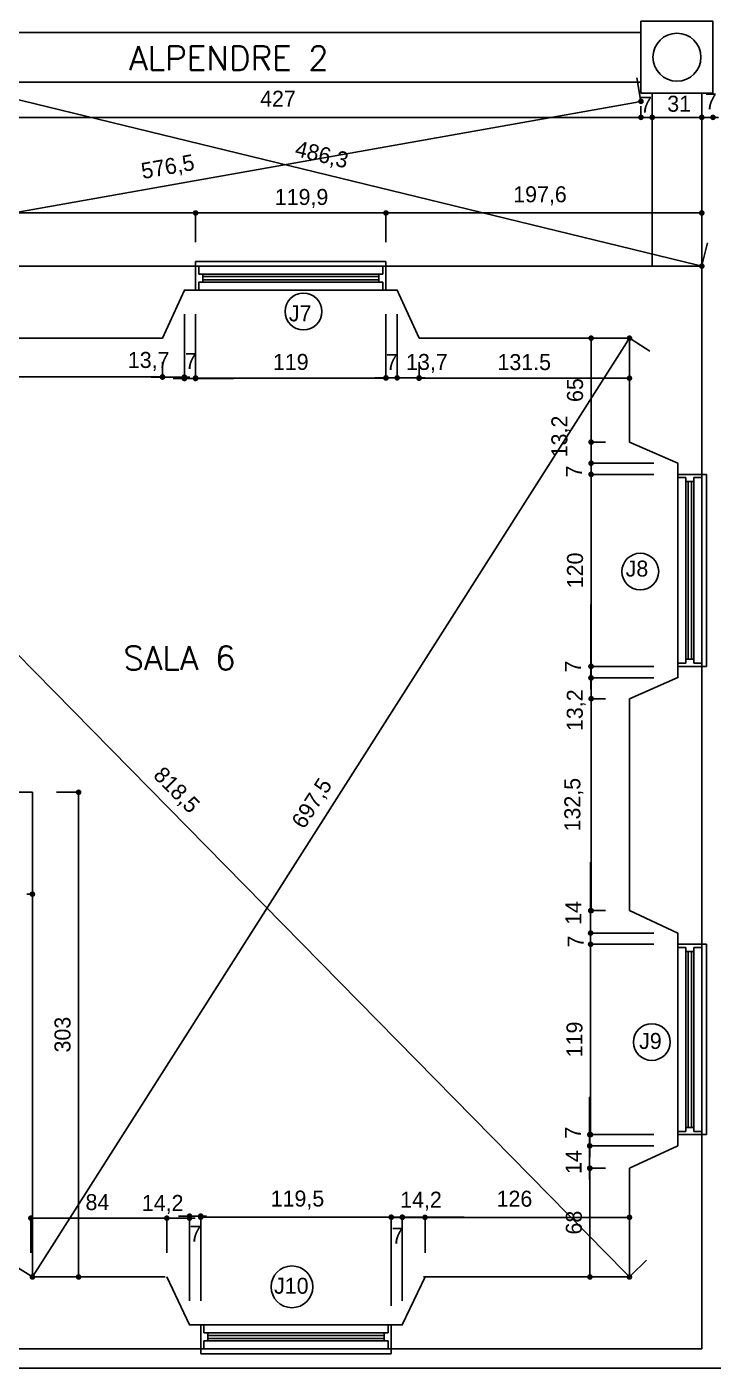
# Model space of a CAD drawing. Extents: x -1098 to 3016, y -832 to 644.
# Drawn here: x 2615.4 to 2701.6, y 141.3 to 309 of the extents above; entities that cross this region are included whole.
import ezdxf

# ---------------------------------------------------------------- set-up
doc = ezdxf.new("R2010")
doc.units = 0
doc.header["$MEASUREMENT"] = 0
doc.layers.get('0').update_dxf_attribs({"linetype": 'CONTINUOUS'})
doc.layers.get('DEFPOINTS').update_dxf_attribs({"linetype": 'CONTINUOUS'})
for name, color, linetype in [('COTAS', 1, 'CONTINUOUS'), ('COTAS_INTERNAS', 1, 'CONTINUOUS'), ('ESQUADRIAS', 2, 'CONTINUOUS'), ('PAREDES', 7, 'CONTINUOUS'), ('TEXTO', 3, 'CONTINUOUS'), ('VARANDA', 1, 'CONTINUOUS')]:
    doc.layers.add(name, color=color, linetype=linetype)
doc.styles.add('ROMANS', font='romans')
doc.dimstyles.new('ISO-25', dxfattribs={"dimtxt": 10, "dimasz": 3.5, "dimexe": 1.25, "dimexo": 15, "dimgap": 5, "dimtad": 1, "dimdec": 1, "dimtxsty": 'STANDARD', "dimblk": 'DOT', "dimcen": 2.5, "dimclrd": 1, "dimclre": 1, "dimclrt": 2, "dimazin": 3, "dimtfac": 1, "dimtdec": 1, "dimtmove": 0, "dimatfit": 3})

# ---------------------------------------------------------------- blocks, each defined once
blk = doc.blocks.new('_DOT')
at = {"color": 0, "linetype": 'BYBLOCK'}
blk.add_line((-0.5, 0), (-1, 0), dxfattribs=at)
at = {"color": 0, "linetype": 'BYBLOCK', "const_width": 0.5}
blk.add_lwpolyline([(-0.25, 0, 1), (0.25, 0, 1)], format="xyb", close=True, dxfattribs=at)
blk = doc.blocks.new('*D118')
at = {"color": 1, "linetype": 'BYBLOCK'}
for p, q in [((2619.15, 213.34), (2622.17, 213.34)), ((2621.92, 153.44), (2621.92, 212.64)), ((2619.15, 152.74), (2622.17, 152.74))]:
    blk.add_line(p, q, dxfattribs=at)
at = {"layer": 'DEFPOINTS', "color": 0, "linetype": 'BYBLOCK'}
for p in [(2616.15, 213.34), (2621.92, 213.34), (2616.15, 152.74)]:
    blk.add_point(p, dxfattribs=at)
at = {"color": 1, "linetype": 'BYBLOCK', "xscale": 0.7000000000000001, "yscale": 0.7000000000000001, "zscale": 0.7000000000000001}
for p, rotation in [((2621.92, 213.34), 90), ((2621.92, 152.74), 270)]:
    blk.add_blockref('_DOT', p, dxfattribs=dict(at, rotation=rotation))
at = {"color": 2, "linetype": 'BYBLOCK', "insert": (2619.92, 183.04), "char_height": 2, "attachment_point": 5, "rotation": 90}
blk.add_mtext('303', dxfattribs=at)
blk = doc.blocks.new('*D123')
at = {"color": 1, "linetype": 'BYBLOCK'}
for p, q in [((2702.82, 194.34), (2734.23, 194.34)), ((2733.98, 171.24), (2733.98, 193.64)), ((2702.82, 170.54), (2734.23, 170.54))]:
    blk.add_line(p, q, dxfattribs=at)
at = {"layer": 'DEFPOINTS', "color": 0, "linetype": 'BYBLOCK'}
for p in [(2699.82, 194.34), (2733.98, 194.34), (2699.82, 170.54)]:
    blk.add_point(p, dxfattribs=at)
at = {"color": 1, "linetype": 'BYBLOCK', "xscale": 0.7000000000000001, "yscale": 0.7000000000000001, "zscale": 0.7000000000000001}
for p, rotation in [((2733.98, 194.34), 90), ((2733.98, 170.54), 270)]:
    blk.add_blockref('_DOT', p, dxfattribs=dict(at, rotation=rotation))
at = {"color": 2, "linetype": 'BYBLOCK', "insert": (2731.98, 182.44), "char_height": 2, "attachment_point": 5, "rotation": 90}
blk.add_mtext('119', dxfattribs=at)
blk = doc.blocks.new('*D124')
at = {"color": 1, "linetype": 'BYBLOCK'}
for p, q in [((2687.78, 166.34), (2685.59, 166.34)), ((2685.84, 153.44), (2685.84, 165.64)), ((2687.78, 152.74), (2685.59, 152.74))]:
    blk.add_line(p, q, dxfattribs=at)
at = {"layer": 'DEFPOINTS', "color": 0, "linetype": 'BYBLOCK'}
for p in [(2685.84, 166.34), (2690.78, 166.34), (2690.78, 152.74)]:
    blk.add_point(p, dxfattribs=at)
at = {"color": 1, "linetype": 'BYBLOCK', "xscale": 0.7000000000000001, "yscale": 0.7000000000000001, "zscale": 0.7000000000000001}
for p, rotation in [((2685.84, 166.34), 90), ((2685.84, 152.74), 270)]:
    blk.add_blockref('_DOT', p, dxfattribs=dict(at, rotation=rotation))
at = {"color": 2, "linetype": 'BYBLOCK', "insert": (2683.84, 159.54), "char_height": 2, "attachment_point": 5, "rotation": 90}
blk.add_mtext('68', dxfattribs=at)
blk = doc.blocks.new('*D125')
at = {"color": 1, "linetype": 'BYBLOCK'}
for p, q in [((2693.82, 194.34), (2685.67, 194.34)), ((2685.92, 171.24), (2685.92, 193.64)), ((2693.82, 170.54), (2685.67, 170.54))]:
    blk.add_line(p, q, dxfattribs=at)
at = {"layer": 'DEFPOINTS', "color": 0, "linetype": 'BYBLOCK'}
for p in [(2685.92, 194.34), (2696.82, 194.34), (2696.82, 170.54)]:
    blk.add_point(p, dxfattribs=at)
at = {"color": 1, "linetype": 'BYBLOCK', "xscale": 0.7000000000000001, "yscale": 0.7000000000000001, "zscale": 0.7000000000000001}
for p, rotation in [((2685.92, 194.34), 90), ((2685.92, 170.54), 270)]:
    blk.add_blockref('_DOT', p, dxfattribs=dict(at, rotation=rotation))
at = {"color": 2, "linetype": 'BYBLOCK', "insert": (2683.92, 182.44), "char_height": 2, "attachment_point": 5, "rotation": 90}
blk.add_mtext('119', dxfattribs=at)
blk = doc.blocks.new('*D130')
at = {"color": 1, "linetype": 'BYBLOCK'}
for p, q in [((2636.54, 273.12), (2636.54, 264.88)), ((2660.34, 273.12), (2660.34, 264.88)), ((2637.24, 265.13), (2659.64, 265.13))]:
    blk.add_line(p, q, dxfattribs=at)
at = {"layer": 'DEFPOINTS', "color": 0, "linetype": 'BYBLOCK'}
for p in [(2636.54, 276.12), (2660.34, 276.12), (2660.34, 265.13)]:
    blk.add_point(p, dxfattribs=at)
at = {"color": 1, "linetype": 'BYBLOCK', "xscale": 0.7000000000000001, "yscale": 0.7000000000000001, "zscale": 0.7000000000000001, "rotation": 180}
blk.add_blockref('_DOT', (2636.54, 265.13), dxfattribs=at)
at = {"color": 1, "linetype": 'BYBLOCK', "xscale": 0.7000000000000001, "yscale": 0.7000000000000001, "zscale": 0.7000000000000001}
blk.add_blockref('_DOT', (2660.34, 265.13), dxfattribs=at)
at = {"color": 2, "linetype": 'BYBLOCK', "insert": (2648.44, 267.13), "char_height": 2, "attachment_point": 5}
blk.add_mtext('119', dxfattribs=at)
blk = doc.blocks.new('*D131')
at = {"color": 1, "linetype": 'BYBLOCK'}
for p, q in [((2664.48, 267.12), (2664.48, 264.86)), ((2690.78, 267.12), (2690.78, 264.86)), ((2665.18, 265.11), (2690.08, 265.11))]:
    blk.add_line(p, q, dxfattribs=at)
at = {"layer": 'DEFPOINTS', "color": 0, "linetype": 'BYBLOCK'}
for p in [(2664.48, 270.12), (2690.78, 270.12), (2690.78, 265.11)]:
    blk.add_point(p, dxfattribs=at)
at = {"color": 1, "linetype": 'BYBLOCK', "xscale": 0.7000000000000001, "yscale": 0.7000000000000001, "zscale": 0.7000000000000001, "rotation": 180}
blk.add_blockref('_DOT', (2664.48, 265.11), dxfattribs=at)
at = {"color": 1, "linetype": 'BYBLOCK', "xscale": 0.7000000000000001, "yscale": 0.7000000000000001, "zscale": 0.7000000000000001}
blk.add_blockref('_DOT', (2690.78, 265.11), dxfattribs=at)
at = {"color": 2, "linetype": 'BYBLOCK', "insert": (2677.63, 267.11), "char_height": 2, "attachment_point": 5}
blk.add_mtext('131.5', dxfattribs=at)

msp = doc.modelspace()

# ---------------------------------------------------------------- linework, layer by layer
at = {"layer": 'COTAS', "color": 1}
for p, q in [((2606.004, 301.974), (2699.143, 279.285)), ((2691.698, 302.673), (2692.18, 299.965)), ((2577.013, 279.242), (2691.534, 299.597)), ((2692.223, 299.14), (2692.223, 297.469)), ((2606.023, 297.719), (2691.523, 297.719)), ((2691.523, 297.719), (2690.823, 297.719)), ((2692.223, 297.74), (2692.223, 297.469)), ((2692.223, 297.719), (2693.623, 297.719)), ((2693.623, 297.74), (2693.623, 297.469)), ((2693.623, 297.74), (2693.623, 297.469)), ((2694.323, 297.719), (2699.123, 297.719)), ((2694.323, 297.719), (2698.357, 297.719)), ((2699.123, 297.719), (2698.423, 297.719)), ((2699.823, 297.74), (2699.823, 297.469)), ((2699.823, 297.74), (2699.823, 297.469)), ((2699.823, 297.719), (2701.223, 297.719)), ((2701.223, 297.74), (2701.223, 297.469)), ((2577.023, 285.768), (2635.843, 285.768)), ((2636.543, 282.12), (2636.543, 286.018)), ((2636.543, 282.12), (2636.543, 286.018)), ((2637.243, 285.768), (2659.643, 285.768)), ((2660.343, 282.12), (2660.343, 286.018)), ((2660.343, 282.12), (2660.343, 286.018)), ((2661.043, 285.768), (2699.123, 285.768)), ((2699.823, 282.12), (2699.823, 286.018)), ((2700.533, 282.034), (2699.883, 279.363)), ((2616.146, 198.44), (2616.146, 200.855))]:
    msp.add_line(p, q, dxfattribs=at)
at = {"layer": 'COTAS_INTERNAS', "color": 1}
for p, q in [((2635.143, 273.12), (2635.143, 265)), ((2635.143, 273.12), (2635.143, 264.823)), ((2636.543, 273.12), (2636.543, 264.823)), ((2660.343, 273.12), (2660.343, 264.904)), ((2661.743, 273.12), (2661.743, 264.904)), ((2661.743, 273.12), (2661.743, 264.904)), ((2687.783, 270.12), (2685.737, 270.12)), ((2575.914, 269.62), (2690.293, 153.239)), ((2690.408, 269.529), (2616.522, 153.33)), ((2685.987, 257.82), (2685.987, 269.42)), ((2693.315, 268.51), (2690.994, 269.986)), ((2632.403, 267.12), (2632.403, 265.028)), ((2632.403, 267.12), (2632.403, 265)), ((2664.483, 267.12), (2664.483, 264.904)), ((2576.123, 265.278), (2631.703, 265.278)), ((2631.703, 265.25), (2631.003, 265.25)), ((2632.403, 265.25), (2635.143, 265.25)), ((2634.443, 265.073), (2633.743, 265.073)), ((2635.143, 265.073), (2636.543, 265.073)), ((2637.243, 265.073), (2641.277, 265.073)), ((2659.643, 265.154), (2658.943, 265.154)), ((2660.343, 265.154), (2661.743, 265.154)), ((2661.043, 265.154), (2660.343, 265.154)), ((2661.743, 265.154), (2664.483, 265.154)), ((2685.987, 257.82), (2685.987, 266.186)), ((2685.987, 255.18), (2685.987, 259.213)), ((2687.783, 257.12), (2685.737, 257.12)), ((2687.783, 257.12), (2685.737, 257.12)), ((2685.987, 254.48), (2685.987, 257.12)), ((2693.823, 254.48), (2685.737, 254.48)), ((2693.823, 254.48), (2685.737, 254.48)), ((2685.987, 253.08), (2685.987, 254.48)), ((2685.987, 253.78), (2685.987, 253.08)), ((2693.823, 253.08), (2685.737, 253.08)), ((2693.823, 253.08), (2685.737, 253.08)), ((2685.987, 229.78), (2685.987, 252.38)), ((2685.987, 252.38), (2685.987, 251.68)), ((2685.963, 229.78), (2685.963, 236.813)), ((2685.993, 228.34), (2685.993, 233.706)), ((2685.987, 229.43), (2685.987, 229.78)), ((2693.823, 229.08), (2685.713, 229.08)), ((2693.823, 229.08), (2685.737, 229.08)), ((2685.963, 227.64), (2685.963, 229.08)), ((2693.823, 227.64), (2685.713, 227.64)), ((2693.823, 227.64), (2685.743, 227.64)), ((2685.963, 226.94), (2685.963, 226.24)), ((2685.993, 225.04), (2685.993, 227.64)), ((2687.783, 225.04), (2685.743, 225.04)), ((2687.783, 225.04), (2685.743, 225.04)), ((2685.993, 199.24), (2685.993, 224.34)), ((2685.993, 224.34), (2685.993, 223.64)), ((2685.927, 199.24), (2685.927, 204.606)), ((2685.92, 196.44), (2685.92, 200.473)), ((2687.783, 198.54), (2685.677, 198.54)), ((2687.783, 198.54), (2685.743, 198.54)), ((2685.927, 195.74), (2685.927, 198.54)), ((2693.823, 195.74), (2685.67, 195.74)), ((2693.823, 195.74), (2685.677, 195.74)), ((2685.92, 194.34), (2685.92, 195.74)), ((2685.927, 195.04), (2685.927, 194.34)), ((2693.823, 194.34), (2685.67, 194.34)), ((2685.92, 193.64), (2685.92, 192.94)), ((2685.806, 169.84), (2685.806, 175.206)), ((2685.826, 171.24), (2685.826, 175.273)), ((2693.823, 170.54), (2685.576, 170.54)), ((2685.826, 169.14), (2685.826, 170.54)), ((2693.823, 169.14), (2685.556, 169.14)), ((2693.823, 169.14), (2685.576, 169.14)), ((2685.806, 166.34), (2685.806, 169.14)), ((2685.826, 168.44), (2685.826, 167.74)), ((2687.783, 166.34), (2685.556, 166.34)), ((2685.806, 165.64), (2685.806, 164.94)), ((2615.946, 155.74), (2615.946, 160.35)), ((2616.646, 160.1), (2632.246, 160.1)), ((2632.246, 160.1), (2631.546, 160.1)), ((2632.946, 155.74), (2632.946, 160.35)), ((2632.946, 155.74), (2632.946, 160.35)), ((2632.946, 160.1), (2635.786, 160.1)), ((2635.086, 160.35), (2634.386, 160.35)), ((2635.786, 149.74), (2635.786, 160.6)), ((2635.786, 160.35), (2637.186, 160.35)), ((2635.786, 149.74), (2635.786, 160.35)), ((2637.186, 149.74), (2637.186, 160.6)), ((2637.186, 149.74), (2637.186, 160.465)), ((2637.886, 160.215), (2660.305, 160.215)), ((2660.305, 160.215), (2659.605, 160.215)), ((2661.686, 160.196), (2660.986, 160.196)), ((2661.005, 149.131), (2661.005, 160.465)), ((2661.005, 149.74), (2661.005, 160.465)), ((2661.005, 160.215), (2662.386, 160.215)), ((2662.386, 149.74), (2662.386, 160.465)), ((2662.386, 149.74), (2662.386, 160.446)), ((2662.386, 160.196), (2665.226, 160.196)), ((2663.086, 160.215), (2670.12, 160.215)), ((2665.226, 155.74), (2665.226, 160.446)), ((2665.226, 155.74), (2665.226, 160.446)), ((2665.926, 160.196), (2674.293, 160.196)), ((2690.083, 160.196), (2665.926, 160.196)), ((2690.783, 155.74), (2690.783, 160.446)), ((2613.615, 154.349), (2615.935, 152.874)), ((2692.923, 154.843), (2690.962, 152.915))]:
    msp.add_line(p, q, dxfattribs=at)
at = {"layer": 'COTAS_INTERNAS', "color": 1, "const_width": 0.35}
msp.add_lwpolyline([(2685.987, 229.255, 1), (2685.987, 228.905, 1)], format="xyb", close=True, dxfattribs=at)
at = {"layer": 'ESQUADRIAS'}
for points in [[(2636.543, 279.72), (2660.343, 279.72)], [(2636.543, 279.12), (2636.543, 279.72)], [(2636.543, 279.12), (2636.543, 276.12)], [(2636.943, 278.12), (2636.943, 279.12), (2636.543, 279.12)], [(2636.543, 279.12), (2636.543, 276.12), (2636.943, 276.12), (2636.943, 277.12)], [(2659.943, 279.12), (2636.943, 279.12)], [(2659.943, 278.12), (2659.943, 279.12), (2660.343, 279.12)], [(2660.343, 279.12), (2660.343, 276.12), (2659.943, 276.12), (2659.943, 277.12)], [(2660.343, 279.12), (2660.343, 279.72)], [(2660.343, 279.12), (2660.343, 276.12)], [(2636.943, 278.12), (2637.443, 278.12), (2637.443, 277.12), (2636.943, 277.12)], [(2637.343, 278.12), (2659.443, 278.12)], [(2637.343, 277.12), (2659.443, 277.12)], [(2637.443, 277.82), (2659.443, 277.82)], [(2637.443, 277.42), (2659.443, 277.42)], [(2659.943, 278.12), (2659.443, 278.12), (2659.443, 277.12), (2659.943, 277.12)], [(2659.943, 276.12), (2636.943, 276.12)], [(2696.823, 253.08), (2699.823, 253.08), (2699.823, 252.68), (2698.823, 252.68)], [(2697.823, 252.68), (2696.823, 252.68), (2696.823, 253.08)], [(2696.823, 252.68), (2696.823, 229.48)], [(2697.823, 252.68), (2697.823, 252.18), (2698.823, 252.18), (2698.823, 252.68)], [(2697.823, 252.18), (2697.823, 229.98)], [(2698.123, 252.18), (2698.123, 229.98)], [(2698.523, 252.18), (2698.523, 229.98)], [(2698.823, 252.18), (2698.823, 229.98)], [(2699.823, 253.08), (2700.423, 253.08)], [(2699.823, 252.68), (2699.823, 229.48)], [(2700.423, 253.08), (2700.423, 229.08)], [(2697.823, 229.48), (2697.823, 229.98), (2698.823, 229.98), (2698.823, 229.48)], [(2697.823, 229.48), (2696.823, 229.48), (2696.823, 229.08)], [(2696.823, 229.08), (2699.823, 229.08), (2699.823, 229.48), (2698.823, 229.48)], [(2699.823, 229.08), (2700.423, 229.08)], [(2696.823, 194.34), (2699.823, 194.34), (2699.823, 193.94), (2698.823, 193.94)], [(2697.823, 193.94), (2696.823, 193.94), (2696.823, 194.34)], [(2696.823, 193.94), (2696.823, 170.94)], [(2697.823, 193.94), (2697.823, 193.44), (2698.823, 193.44), (2698.823, 193.94)], [(2697.823, 193.54), (2697.823, 171.44)], [(2698.123, 193.44), (2698.123, 171.44)], [(2698.523, 193.44), (2698.523, 171.44)], [(2698.823, 193.54), (2698.823, 171.44)], [(2699.823, 194.34), (2700.423, 194.34)], [(2699.823, 193.94), (2699.823, 170.94)], [(2700.423, 194.34), (2700.423, 170.54)], [(2697.823, 170.94), (2697.823, 171.44), (2698.823, 171.44), (2698.823, 170.94)], [(2696.823, 170.54), (2699.823, 170.54), (2699.823, 170.94), (2698.823, 170.94)], [(2697.823, 170.94), (2696.823, 170.94), (2696.823, 170.54)], [(2699.823, 170.54), (2700.423, 170.54)], [(2637.586, 145.74), (2637.586, 146.74), (2637.186, 146.74)], [(2637.186, 146.74), (2637.186, 143.74), (2637.586, 143.74), (2637.586, 144.74)], [(2660.605, 146.74), (2637.586, 146.74)], [(2660.605, 145.74), (2660.605, 146.74), (2661.005, 146.74)], [(2661.005, 146.74), (2661.005, 143.74), (2660.605, 143.74), (2660.605, 144.74)], [(2637.586, 145.74), (2638.086, 145.74), (2638.086, 144.74), (2637.586, 144.74)], [(2660.186, 145.74), (2638.086, 145.74)], [(2660.105, 145.44), (2638.086, 145.44)], [(2660.105, 145.04), (2638.086, 145.04)], [(2660.186, 144.74), (2638.086, 144.74)], [(2660.605, 145.74), (2660.105, 145.74), (2660.105, 144.74), (2660.605, 144.74)], [(2637.186, 143.74), (2637.186, 143.14)], [(2661.005, 143.14), (2637.186, 143.14)], [(2637.586, 143.74), (2660.605, 143.74)], [(2661.005, 143.74), (2661.005, 143.14)]]:
    msp.add_lwpolyline(points, dxfattribs=at)
at = {"layer": 'PAREDES'}
for points in [[(2576.323, 279.12), (2636.543, 279.12)], [(2632.403, 270.12), (2635.143, 276.12), (2636.543, 276.12), (2636.543, 279.12)], [(2664.483, 270.12), (2661.743, 276.12), (2660.343, 276.12), (2660.343, 279.12)], [(2660.343, 279.12), (2699.823, 279.12)], [(2699.823, 279.12), (2699.823, 253.08)], [(2635.143, 276.12), (2636.543, 276.12)], [(2660.343, 276.12), (2661.743, 276.12)], [(2575.423, 270.12), (2632.403, 270.12)], [(2664.483, 270.12), (2690.783, 270.12)], [(2690.783, 270.12), (2690.783, 257.12)], [(2690.783, 257.12), (2696.823, 254.48), (2696.823, 253.08), (2699.823, 253.08)], [(2696.823, 254.48), (2696.823, 253.08)], [(2690.783, 225.04), (2696.823, 227.68), (2696.823, 229.08), (2699.823, 229.08)], [(2696.823, 229.08), (2696.823, 227.64)], [(2699.823, 229.08), (2699.823, 194.34)], [(2690.783, 225.04), (2690.783, 223.24)], [(2690.783, 223.24), (2690.783, 198.54)], [(2591.623, 213.34), (2616.146, 213.34)], [(2616.146, 152.74), (2616.146, 213.34)], [(2690.783, 198.54), (2696.823, 195.74), (2696.823, 194.34), (2699.823, 194.34)], [(2696.823, 195.74), (2696.823, 194.34)], [(2690.783, 166.34), (2696.823, 169.14), (2696.823, 170.54), (2699.823, 170.54)], [(2696.823, 170.54), (2696.823, 169.14)], [(2699.823, 170.54), (2699.823, 143.74)], [(2690.783, 166.34), (2690.783, 152.74)], [(2616.146, 152.74), (2632.746, 152.74)], [(2637.186, 143.74), (2637.186, 146.74), (2635.786, 146.74), (2632.946, 152.74)], [(2660.986, 143.74), (2660.986, 146.74), (2662.386, 146.74), (2665.226, 152.74)], [(2665.026, 152.74), (2690.783, 152.74)], [(2562.123, 143.74), (2637.186, 143.74)], [(2660.986, 143.74), (2699.823, 143.74)]]:
    msp.add_lwpolyline(points, dxfattribs=at)
at = {"layer": 'TEXTO', "color": 1}
for centre, radius in [((2650.024, 273.445), 2.298), ((2692.134, 240.929), 2.298), ((2693.569, 182.113), 2.298), ((2648.589, 151.509), 2.608)]:
    msp.add_circle(centre, radius, dxfattribs=at)
at = {"layer": 'VARANDA', "color": 3}
msp.add_lwpolyline([(2692.223, 300.74), (2701.223, 300.74), (2701.223, 309.74), (2692.223, 309.74)], close=True, dxfattribs=at)
for points in [[(2605.323, 308.34), (2692.223, 308.34)], [(2605.323, 302.14), (2692.223, 302.14)], [(2693.623, 279.12), (2693.623, 300.74)], [(2699.823, 279.12), (2699.823, 300.74)], [(2396.386, 141.34), (2702.223, 141.34)]]:
    msp.add_lwpolyline(points, dxfattribs=at)
msp.add_circle((2696.723, 305.24), 3, dxfattribs=at)

# ---------------------------------------------------------------- block references
at = {"layer": 'COTAS', "color": 1, "yscale": 0.7000000000000001, "zscale": 0.7000000000000001}
for p, xscale, rotation in [((2692.223, 299.719), 0.7, 10.07819729783503), ((2693.623, 297.719), 0.7000000000000001, 180), ((2693.623, 297.719), 0.7000000000000001, 180), ((2701.223, 297.719), 0.7000000000000001, 180), ((2636.543, 285.768), 0.7000000000000001, 180), ((2660.343, 285.768), 0.7000000000000001, 180), ((2699.823, 279.12), 0.7000000000000002, 346.3095101187704)]:
    msp.add_blockref('_DOT', p, dxfattribs=dict(at, xscale=xscale, rotation=rotation))
at = {"layer": 'COTAS', "color": 1, "xscale": 0.7000000000000001, "yscale": 0.7000000000000001, "zscale": 0.7000000000000001}
for p in [(2692.223, 297.719), (2692.223, 297.719), (2699.823, 297.719), (2699.823, 297.719), (2636.543, 285.768), (2660.343, 285.768), (2699.823, 285.768), (2616.146, 200.605)]:
    msp.add_blockref('_DOT', p, dxfattribs=at)
at = {"layer": 'COTAS_INTERNAS', "color": 1, "yscale": 0.7000000000000001, "zscale": 0.7000000000000001}
for p, xscale, rotation in [((2685.987, 270.12), 0.7000000000000001, 90), ((2690.783, 270.12), 0.7, 57.54943753243521), ((2635.143, 265.25), 0.7000000000000001, 180), ((2636.543, 265.073), 0.7000000000000001, 180), ((2661.743, 265.154), 0.7000000000000001, 180), ((2664.483, 265.154), 0.7000000000000001, 180), ((2685.987, 257.12), 0.7000000000000001, 270), ((2685.987, 257.12), 0.7000000000000001, 270), ((2685.987, 254.48), 0.7000000000000001, 270), ((2685.987, 254.48), 0.7000000000000001, 90), ((2685.987, 253.08), 0.7000000000000001, 90), ((2685.987, 253.08), 0.7000000000000001, 90), ((2685.963, 229.08), 0.7000000000000001, 270), ((2685.993, 227.64), 0.7000000000000001, 270), ((2685.963, 227.64), 0.7000000000000001, 90), ((2685.993, 225.04), 0.7000000000000001, 90), ((2685.993, 225.04), 0.7000000000000001, 90), ((2685.927, 198.54), 0.7000000000000001, 270), ((2685.993, 198.54), 0.7000000000000001, 270), ((2685.92, 195.74), 0.7000000000000001, 270), ((2685.92, 194.34), 0.7000000000000001, 90), ((2685.927, 195.74), 0.7000000000000001, 90), ((2685.826, 170.54), 0.7000000000000001, 270), ((2685.806, 169.14), 0.7000000000000001, 270), ((2685.826, 169.14), 0.7000000000000001, 90), ((2685.806, 166.34), 0.7000000000000001, 90), ((2615.946, 160.1), 0.7000000000000001, 180), ((2635.786, 160.1), 0.7000000000000001, 180), ((2637.186, 160.35), 0.7000000000000001, 180), ((2637.186, 160.215), 0.7000000000000001, 180), ((2662.386, 160.215), 0.7000000000000001, 180), ((2665.226, 160.196), 0.7000000000000001, 180), ((2665.226, 160.196), 0.7000000000000001, 180), ((2616.146, 152.74), 0.7, 237.5494375324352), ((2690.783, 152.74), 0.7000000000000001, 314.5027302198653)]:
    msp.add_blockref('_DOT', p, dxfattribs=dict(at, xscale=xscale, rotation=rotation))
at = {"layer": 'COTAS_INTERNAS', "color": 1, "xscale": 0.7000000000000001, "yscale": 0.7000000000000001, "zscale": 0.7000000000000001}
for p in [(2632.403, 265.278), (2632.403, 265.25), (2635.143, 265.073), (2660.343, 265.154), (2661.743, 265.154), (2632.946, 160.1), (2632.946, 160.1), (2635.786, 160.35), (2661.005, 160.215), (2661.005, 160.215), (2662.386, 160.196), (2690.783, 160.196)]:
    msp.add_blockref('_DOT', p, dxfattribs=at)

# ---------------------------------------------------------------- texts
at = {"layer": 'COTAS', "color": 2}
for s, p in [('427', (2644.607, 299.052)), ('31', (2695.506, 298.425)), ('7', (2700.206, 298.719)), ('119,9', (2646.443, 286.768)), ('197,6', (2676.25, 287.102))]:
    msp.add_text(s, height=2, dxfattribs=at).set_placement(p)
for s, rotation, p in [('486,3', 346.30951, (2648.841, 292.911)), ('576,5', 10.0782, (2629.938, 290.003))]:
    msp.add_text(s, height=2, rotation=rotation, dxfattribs=at).set_placement(p)
at = {"layer": 'COTAS', "color": 2, "insert": (2692.846, 299.312), "char_height": 2, "attachment_point": 5}
msp.add_mtext('7', dxfattribs=at)
at = {"layer": 'COTAS_INTERNAS', "color": 2}
for s, rotation, p in [('7', 90, (2684.702, 228.307)), ('13,2', 90, (2684.941, 220.995)), ('818,5', 314.50273, (2631.134, 215.336)), ('697,5', 57.54944, (2650.104, 208.629))]:
    msp.add_text(s, height=2, rotation=rotation, dxfattribs=at).set_placement(p)
for s, p in [('84', (2622.78, 161.1)), ('14,2', (2629.825, 160.994)), ('119,5', (2645.929, 161.549)), ('14,2', (2662.117, 161.404)), ('126', (2674.172, 161.529)), ('7', (2635.783, 157.165)), ('7', (2661.03, 156.923))]:
    msp.add_text(s, height=2, dxfattribs=at).set_placement(p)
at = {"layer": 'COTAS_INTERNAS', "color": 2, "char_height": 2, "attachment_point": 5}
for s, insert in [('13,7', (2630.677, 267.204)), ('7', (2635.935, 267.263)), ('7', (2661.062, 267.124)), ('13,7', (2665.46, 266.955))]:
    msp.add_mtext(s, dxfattribs=dict(at, insert=insert))
at = {"layer": 'COTAS_INTERNAS', "color": 2, "char_height": 2, "attachment_point": 5, "rotation": 90}
for s, insert in [('65', (2683.987, 263.62)), ('13,2', (2682.203, 257.823)), ('7', (2683.838, 253.451)), ('120', (2683.987, 241.08)), ('132,5', (2683.826, 211.79)), ('14', (2683.777, 198.248)), ('7', (2684.042, 194.672)), ('7', (2683.716, 170.781)), ('14', (2683.792, 167.111))]:
    msp.add_mtext(s, dxfattribs=dict(at, insert=insert))
at = {"layer": 'TEXTO', "style": 'ROMANS'}
for s, p in [('ALPENDRE 2', (2628.244, 303.62)), ('SALA 6', (2627.52, 228.628))]:
    msp.add_text(s, height=3, dxfattribs=at).set_placement(p)
at = {"layer": 'TEXTO', "color": 2}
for s, p in [('J7', (2648.198, 272.216)), ('J8', (2690.307, 240.31)), ('J9', (2691.987, 181.249)), ('J10', (2646.354, 150.646))]:
    msp.add_text(s, height=2, dxfattribs=at).set_placement(p)

# ---------------------------------------------------------------- dimensions: what is measured, and where the dimension line sits
at = {"layer": 'COTAS'}
dim = msp.add_linear_dim(base=(2733.977, 194.34), p1=(2699.823, 170.54), p2=(2699.823, 194.34), angle=90, dimstyle='ISO-25', override={"dimscale": 0.2, "dimlfac": 5}, dxfattribs=at)
dim.commit()
dim.dimension.update_dxf_attribs({"geometry": '*D123', "text_midpoint": (2731.977, 182.44)})
at = {"layer": 'COTAS_INTERNAS'}
for base, p1, p2, picture, middle in [((2660.343, 265.132), (2636.543, 276.12), (2660.343, 276.12), '*D130', (2648.443, 267.132)), ((2690.783, 265.114), (2664.483, 270.12), (2690.783, 270.12), '*D131', (2677.633, 267.114))]:
    dim = msp.add_linear_dim(base=base, p1=p1, p2=p2, dimstyle='ISO-25', override={"dimscale": 0.2, "dimlfac": 5}, dxfattribs=at)
    dim.commit()
    dim.dimension.update_dxf_attribs({"geometry": picture, "text_midpoint": middle})
for base, p1, p2, picture, middle in [((2621.921, 213.34), (2616.146, 152.74), (2616.146, 213.34), '*D118', (2619.921, 183.04)), ((2685.92, 194.34), (2696.823, 170.54), (2696.823, 194.34), '*D125', (2683.92, 182.44)), ((2685.841, 166.34), (2690.783, 152.74), (2690.783, 166.34), '*D124', (2683.841, 159.54))]:
    dim = msp.add_linear_dim(base=base, p1=p1, p2=p2, angle=90, dimstyle='ISO-25', override={"dimscale": 0.2, "dimlfac": 5}, dxfattribs=at)
    dim.commit()
    dim.dimension.update_dxf_attribs({"geometry": picture, "text_midpoint": middle})

doc.saveas('drawing.dxf')
